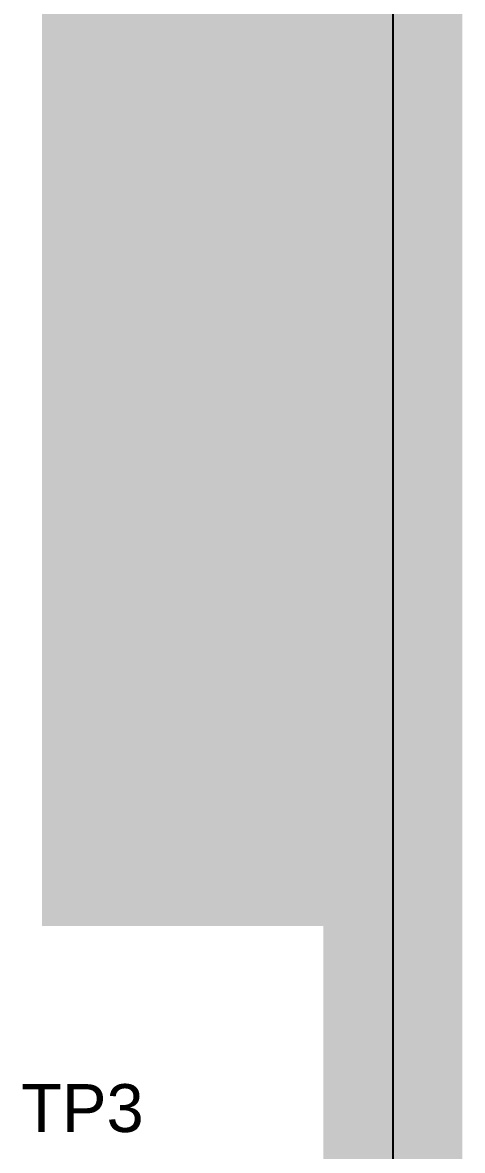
# Model space of a CAD drawing. Header units: inches. Extents: x -1.3 to 11.9, y -6.8 to 4.2.
# Drawn here: x 3.734 to 3.987, y 0.931 to 1.58 of the extents above; entities that cross this region are included whole.
import ezdxf

# ---------------------------------------------------------------- set-up
doc = ezdxf.new("R2010")
doc.units = ezdxf.units.IN
doc.header["$MEASUREMENT"] = 0
for name, color, linetype in [('02_GND1', 76, 'Continuous'), ('04_GND2', 16, 'Continuous'), ('06_GND3', 216, 'Continuous'), ('08_GND4', 136, 'Continuous'), ('09_PWR1', 136, 'Continuous'), ('10_PWR2', 136, 'Continuous'), ('11_GND5', 136, 'Continuous'), ('13_GND6', 136, 'Continuous'), ('15_GND7', 136, 'Continuous'), ('Bottom Solder', 6, 'Continuous'), ('FAB_DWG_INFO', 1, 'Continuous'), ('Keep-Out Layer', 6, 'Continuous'), ('Top Overlay', 2, 'Continuous'), ('Top Solder', 216, 'Continuous')]:
    doc.layers.add(name, color=color, linetype=linetype)
doc.styles.add('Arial', font='', dxfattribs={"height": 0.2})
doc.styles.get('Arial').set_extended_font_data('Arial')

msp = doc.modelspace()

# ---------------------------------------------------------------- hatches: boundary and pattern name
at = {"layer": 'Bottom Solder'}
msp.add_hatch(color=6, dxfattribs=at).paths.add_polyline_path([(3.91, 1.06), (3.91, 1.775), (3.745, 1.775), (3.745, 1.06)])
at = {"layer": 'Top Solder'}
msp.add_hatch(color=216, dxfattribs=at).paths.add_polyline_path([(3.91, 1.06), (3.91, 1.775), (3.745, 1.775), (3.745, 1.06)])

# ---------------------------------------------------------------- linework, layer by layer
at = {"layer": '02_GND1'}
msp.add_line((3.94693, 1.59), (3.94693, 0.30326), dxfattribs=at)
msp.add_lwpolyline([(3.96702, 3.16, 0.04, 0.04, 0), (3.96702, 0.30326, 0.04, 0.04, 0)], format="xyseb", dxfattribs=at)
at = {"layer": '04_GND2'}
msp.add_line((3.94693, 1.59), (3.94693, 0.30326), dxfattribs=at)
msp.add_lwpolyline([(3.96702, 3.16, 0.04, 0.04, 0), (3.96702, 0.30326, 0.04, 0.04, 0)], format="xyseb", dxfattribs=at)
at = {"layer": '06_GND3'}
msp.add_line((3.94693, 1.59), (3.94693, 0.30326), dxfattribs=at)
msp.add_lwpolyline([(3.96702, 3.16, 0.04, 0.04, 0), (3.96702, 0.30326, 0.04, 0.04, 0)], format="xyseb", dxfattribs=at)
at = {"layer": '08_GND4'}
msp.add_line((3.94693, 1.59), (3.94693, 0.30326), dxfattribs=at)
msp.add_lwpolyline([(3.96702, 3.16, 0.04, 0.04, 0), (3.96702, 0.30326, 0.04, 0.04, 0)], format="xyseb", dxfattribs=at)
at = {"layer": '09_PWR1'}
msp.add_line((3.94693, 1.59), (3.94693, 0.30326), dxfattribs=at)
msp.add_lwpolyline([(3.96702, 3.16, 0.04, 0.04, 0), (3.96702, 0.30326, 0.04, 0.04, 0)], format="xyseb", dxfattribs=at)
at = {"layer": '10_PWR2'}
msp.add_line((3.94693, 1.59), (3.94693, 0.30326), dxfattribs=at)
msp.add_lwpolyline([(3.96702, 3.16, 0.04, 0.04, 0), (3.96702, 0.30326, 0.04, 0.04, 0)], format="xyseb", dxfattribs=at)
at = {"layer": '11_GND5'}
msp.add_line((3.94693, 1.59), (3.94693, 0.30326), dxfattribs=at)
msp.add_lwpolyline([(3.96702, 3.16, 0.04, 0.04, 0), (3.96702, 0.30326, 0.04, 0.04, 0)], format="xyseb", dxfattribs=at)
at = {"layer": '13_GND6'}
msp.add_line((3.94693, 1.59), (3.94693, 0.30326), dxfattribs=at)
msp.add_lwpolyline([(3.96702, 3.16, 0.04, 0.04, 0), (3.96702, 0.30326, 0.04, 0.04, 0)], format="xyseb", dxfattribs=at)
at = {"layer": '15_GND7'}
msp.add_line((3.94693, 1.59), (3.94693, 0.30326), dxfattribs=at)
msp.add_lwpolyline([(3.96702, 3.16, 0.04, 0.04, 0), (3.96702, 0.30326, 0.04, 0.04, 0)], format="xyseb", dxfattribs=at)
at = {"layer": 'FAB_DWG_INFO'}
msp.add_lwpolyline([(3.96702, -0.56118, 0.00591, 0.00591, 0), (3.96702, 3.15, 0.00591, 0.00591, 0)], format="xyseb", dxfattribs=at)
at = {"layer": 'Keep-Out Layer'}
msp.add_lwpolyline([(3.93701, 3.14961, 0.06, 0.06, 0), (3.93701, 0.27247, 0.06, 0.06, 0)], format="xyseb", dxfattribs=at)

# ---------------------------------------------------------------- texts
at = {"layer": 'Top Overlay', "style": 'Arial'}
msp.add_text('TP3', height=0.027559, dxfattribs=at).set_placement((3.733, 0.94151))

doc.saveas('drawing.dxf')
